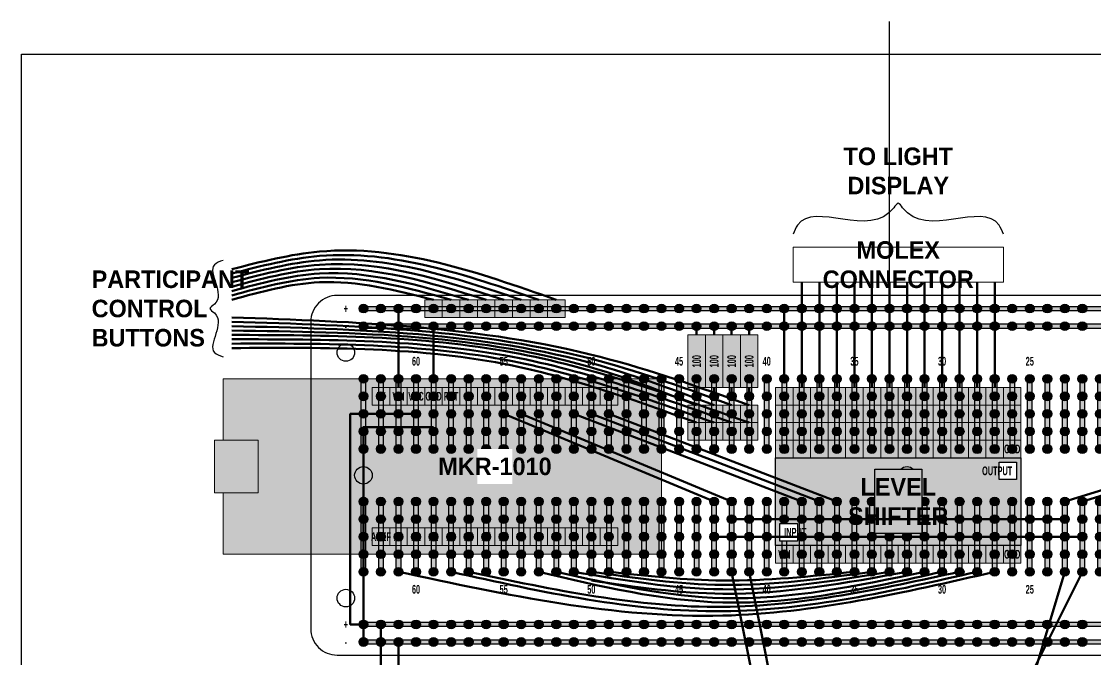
# Model space of a CAD drawing. Header units: inches. Extents: x -177 to 177, y -39 to 214.
# Drawn here: x -1.8 to 4.32, y 9.75 to 13.39 of the extents above; entities that cross this region are included whole.
import ezdxf
from ezdxf.enums import TextEntityAlignment as Align

# ---------------------------------------------------------------- set-up
doc = ezdxf.new("R2010")
doc.units = ezdxf.units.IN
doc.header["$MEASUREMENT"] = 0
for name, color, linetype in [('E-12V', 241, 'Continuous'), ('E-3.3V', 242, 'Continuous'), ('E-ANNO-COMP', 7, 'Continuous'), ('E-BRBD', 253, 'Continuous'), ('E-COMP-RSTR', 203, 'Continuous'), ('E-MOD0', 153, 'Continuous'), ('E-MOD1', 8, 'Continuous'), ('E-SCLK', 92, 'Continuous'), ('E-SDTA', 52, 'Continuous'), ('E-TRML-GNRL', 8, 'Continuous'), ('E-TRML-POWR', 103, 'Continuous'), ('G-ANNO-TEXT', 7, 'Continuous'), ('M-ENCL', 171, 'Continuous')]:
    doc.layers.add(name, color=color, linetype=linetype)
doc.layers.add('E-GRND', color=7, linetype='Continuous', true_color=0x404040)
for name, color, linetype, lineweight in [('E-LEDB', 152, 'Continuous', 50), ('E-LEDG', 110, 'Continuous', 50), ('E-LEDR', 240, 'Continuous', 50), ('E-LEDW', 254, 'Continuous', 50), ('E-OUTL', 7, 'Continuous', 15), ('E-WIRE-012V', 241, 'Continuous', 50), ('E-WIRE-3.3V', 242, 'Continuous', 50), ('E-WIRE-GNRL', 30, 'Continuous', 50), ('E-WIRE-SCLK', 92, 'Continuous', 50), ('E-WIRE-SDTA', 52, 'Continuous', 50)]:
    doc.layers.add(name, color=color, linetype=linetype, lineweight=lineweight)
doc.layers.add('E-WIRE-GRND', color=7, linetype='Continuous', lineweight=50, true_color=0x404040)
doc.layers.add('G-VPRT', color=7, linetype='Continuous', plot=False)
doc.styles.add('PIN-ANNO', font='cityb___.ttf', dxfattribs={"width": 0.5, "height": 0.05})
doc.styles.add('RJR', font='cityb___.ttf', dxfattribs={"height": 0.1})

# ---------------------------------------------------------------- blocks, each defined once
blk = doc.blocks.new('filled-terminal')
h = blk.add_hatch(color=256)
h.dxf.hatch_style = 1
h.paths.add_polyline_path([(0.1, 0.1), (0, 0.1), (0, 0), (0.1, 0)])
at = {"layer": 'E-OUTL'}
blk.add_lwpolyline([(0, 0.1), (0.1, 0.1), (0.1, 0), (0, 0)], close=True, dxfattribs=at)
blk = doc.blocks.new('level-shifter')
at = {"layer": 'E-12V'}
blk.add_blockref('filled-terminal', (0, 0.6), dxfattribs=at)
at = {"layer": 'E-3.3V'}
blk.add_blockref('filled-terminal', (0, 0), dxfattribs=at)
at = {"layer": 'E-GRND'}
for p in [(1.3, 0.6), (1.3, 0)]:
    blk.add_blockref('filled-terminal', p, dxfattribs=at)
at = {"layer": 'E-TRML-GNRL'}
for p in [(0.1, 0.6), (0.2, 0.6), (0.3, 0.6), (0.4, 0.6), (0.5, 0.6), (0.6, 0.6), (0.7, 0.6), (0.8, 0.6), (0.9, 0.6), (1, 0.6), (1.1, 0.6), (1.2, 0.6), (0.1, 0), (0.2, 0), (0.3, 0), (0.4, 0), (0.5, 0), (0.6, 0), (0.7, 0), (0.8, 0), (0.9, 0), (1, 0), (1.1, 0), (1.2, 0)]:
    blk.add_blockref('filled-terminal', p, dxfattribs=at)
at = {"layer": 'E-ANNO-COMP', "style": 'PIN-ANNO', "width": 0.5}
for s, p in [('VO', (0.05, 0.65)), ('1', (0.15, 0.65)), ('2', (0.25, 0.65)), ('3', (0.35, 0.65)), ('4', (0.45, 0.65)), ('5', (0.55, 0.65)), ('6', (0.65, 0.65)), ('7', (0.75, 0.65)), ('8', (0.85, 0.65)), ('9', (0.95, 0.65)), ('10', (1.05, 0.65)), ('11', (1.15, 0.65)), ('12', (1.25, 0.65)), ('GND', (1.35, 0.65)), ('VIN', (0.05, 0.05)), ('1', (0.15, 0.05)), ('2', (0.25, 0.05)), ('3', (0.35, 0.05)), ('4', (0.45, 0.05)), ('5', (0.55, 0.05)), ('6', (0.65, 0.05)), ('7', (0.75, 0.05)), ('8', (0.85, 0.05)), ('9', (0.95, 0.05)), ('10', (1.05, 0.05)), ('11', (1.15, 0.05)), ('12', (1.25, 0.05)), ('GND', (1.35, 0.05))]:
    blk.add_text(s, height=0.05, dxfattribs=at).set_placement(p, align=Align.MIDDLE_CENTER)
at = {"layer": 'E-ANNO-COMP', "insert": (0.7, 0.35), "char_height": 0.1, "attachment_point": 5, "style": 'RJR', "bg_fill": 19, "box_fill_scale": 1.5, "bg_fill_color": 256, "bg_fill_transparency": 0}
blk.add_mtext_dynamic_manual_height_columns('LEVEL SHIFTER', width=0.16875, gutter_width=0.5, heights=[0], dxfattribs=at)
h = blk.add_hatch(color=256)
h.dxf.hatch_style = 1
h.paths.add_polyline_path([(0.4, 0.6), (0.3, 0.6), (0.2, 0.6), (0.1, 0.6), (0, 0.6), (0, 0.1), (0.1, 0.1), (0.2, 0.1), (0.3, 0.1), (0.4, 0.1), (0.5, 0.1), (0.6, 0.1), (0.7, 0.1), (0.8, 0.1), (0.9, 0.1), (1, 0.1), (1.1, 0.1), (1.2, 0.1), (1.3, 0.1), (1.4, 0.1), (1.4, 0.6), (1.3, 0.6), (1.2, 0.6), (1.1, 0.6), (1, 0.6), (0.9, 0.6), (0.8, 0.6), (0.7, 0.6), (0.6, 0.6), (0.5, 0.6)])
h.paths.add_polyline_path([(0.4443, 0.5628), (0.4443, 0.1372), (0.9557, 0.1372), (0.9557, 0.5628)], flags=24)
blk.add_lwpolyline([(0, 0.6), (1.4, 0.6), (1.4, 0.1), (0, 0.1)], close=True)
at = {"layer": 'E-ANNO-COMP', "char_height": 0.05, "style": 'PIN-ANNO', "bg_fill": 19, "box_fill_scale": 1.5, "bg_fill_color": 256, "bg_fill_transparency": 0}
for s, insert, attachment_point in [('OUTPUT', (1.35, 0.525), 6), ('INPUT', (0.05, 0.175), 4)]:
    blk.add_mtext_dynamic_manual_height_columns(s, width=0.05, gutter_width=0.5, heights=[0], dxfattribs=dict(at, insert=insert, attachment_point=attachment_point))
blk = doc.blocks.new('breadboard-bus')
h = blk.add_hatch()
h.set_pattern_fill('ANSI31', color=0)
h.set_pattern_definition([(45, (-79, -14.2), (-0.08838835, 0.08838835), [])])
h.paths.add_polyline_path([(0.075, 0.45, 1), (0.025, 0.45, 1)])
h = blk.add_hatch(color=0)
h.dxf.hatch_style = 1
h.paths.add_polyline_path([(0.075, 0.45, 1), (0.025, 0.45, 1)])
h = blk.add_hatch(color=0)
h.dxf.hatch_style = 1
h.paths.add_polyline_path([(0.0375, 0.05), (0.0625, 0.05), (0.0625, 0.45), (0.0375, 0.45)])
h = blk.add_hatch()
h.set_pattern_fill('ANSI31', color=0)
h.set_pattern_definition([(45, (-79, -14.3), (-0.08838835, 0.08838835), [])])
h.paths.add_polyline_path([(0.075, 0.35, 1), (0.025, 0.35, 1)])
h = blk.add_hatch(color=0)
h.dxf.hatch_style = 1
h.paths.add_polyline_path([(0.075, 0.35, 1), (0.025, 0.35, 1)])
h = blk.add_hatch()
h.set_pattern_fill('ANSI31', color=0)
h.set_pattern_definition([(45, (-79, -14.4), (-0.08838835, 0.08838835), [])])
h.paths.add_polyline_path([(0.075, 0.25, 1), (0.025, 0.25, 1)])
h = blk.add_hatch(color=0)
h.dxf.hatch_style = 1
h.paths.add_polyline_path([(0.075, 0.25, 1), (0.025, 0.25, 1)])
h = blk.add_hatch()
h.set_pattern_fill('ANSI31', color=0)
h.set_pattern_definition([(45, (-79, -14.5), (-0.08838835, 0.08838835), [])])
h.paths.add_polyline_path([(0.075, 0.15, 1), (0.025, 0.15, 1)])
h = blk.add_hatch(color=0)
h.dxf.hatch_style = 1
h.paths.add_polyline_path([(0.075, 0.15, 1), (0.025, 0.15, 1)])
h = blk.add_hatch(color=0)
h.dxf.hatch_style = 1
h.paths.add_polyline_path([(0.075, 0.05, 1), (0.025, 0.05, 1)])
at = {"color": 0}
blk.add_lwpolyline([(0.0375, 0.45), (0.0625, 0.45), (0.0625, 0.05), (0.0375, 0.05)], close=True, dxfattribs=at)
for centre in [(0.05, 0.45), (0.05, 0.35), (0.05, 0.25), (0.05, 0.15), (0.05, 0.05)]:
    blk.add_circle(centre, 0.025, dxfattribs=at)
blk = doc.blocks.new('breadboard-pwr-bus')
h = blk.add_hatch()
h.set_pattern_fill('ANSI31', color=0)
h.set_pattern_definition([(45, (-79.1, -14.5), (-0.08838835, 0.08838835), [])])
h.paths.add_polyline_path([(0.075, 0.05, 1), (0.025, 0.05, 1)])
h = blk.add_hatch(color=0)
h.dxf.hatch_style = 1
h.paths.add_polyline_path([(0.075, 0.05, 1), (0.025, 0.05, 1)])
h = blk.add_hatch(color=0)
h.dxf.hatch_style = 1
h.paths.add_polyline_path([(6.25, 0.0375), (6.25, 0.0625), (0.05, 0.0625), (0.05, 0.0375)])
h = blk.add_hatch()
h.set_pattern_fill('ANSI31', color=0)
h.set_pattern_definition([(45, (-79.1, -14.4), (-0.08838835, 0.08838835), [])])
h.paths.add_polyline_path([(0.175, 0.05, 1), (0.125, 0.05, 1)])
h = blk.add_hatch(color=0)
h.dxf.hatch_style = 1
h.paths.add_polyline_path([(0.175, 0.05, 1), (0.125, 0.05, 1)])
h = blk.add_hatch()
h.set_pattern_fill('ANSI31', color=0)
h.set_pattern_definition([(45, (-79.1, -14.3), (-0.08838835, 0.08838835), [])])
h.paths.add_polyline_path([(0.275, 0.05, 1), (0.225, 0.05, 1)])
h = blk.add_hatch(color=0)
h.dxf.hatch_style = 1
h.paths.add_polyline_path([(0.275, 0.05, 1), (0.225, 0.05, 1)])
h = blk.add_hatch()
h.set_pattern_fill('ANSI31', color=0)
h.set_pattern_definition([(45, (-79.1, -14.2), (-0.08838835, 0.08838835), [])])
h.paths.add_polyline_path([(0.375, 0.05, 1), (0.325, 0.05, 1)])
h = blk.add_hatch(color=0)
h.dxf.hatch_style = 1
h.paths.add_polyline_path([(0.375, 0.05, 1), (0.325, 0.05, 1)])
h = blk.add_hatch(color=0)
h.dxf.hatch_style = 1
h.paths.add_polyline_path([(0.475, 0.05, 1), (0.425, 0.05, 1)])
h = blk.add_hatch(color=0)
h.dxf.hatch_style = 1
h.paths.add_polyline_path([(0.575, 0.05, 1), (0.525, 0.05, 1)])
h = blk.add_hatch(color=0)
h.dxf.hatch_style = 1
h.paths.add_polyline_path([(0.675, 0.05, 1), (0.625, 0.05, 1)])
h = blk.add_hatch(color=0)
h.dxf.hatch_style = 1
h.paths.add_polyline_path([(0.775, 0.05, 1), (0.725, 0.05, 1)])
h = blk.add_hatch()
h.set_pattern_fill('ANSI31', color=0)
h.set_pattern_definition([(45, (-78.6, -14.2), (-0.08838835, 0.08838835), [])])
h.paths.add_polyline_path([(0.875, 0.05, 1), (0.825, 0.05, 1)])
h = blk.add_hatch(color=0)
h.dxf.hatch_style = 1
h.paths.add_polyline_path([(0.875, 0.05, 1), (0.825, 0.05, 1)])
h = blk.add_hatch(color=0)
h.dxf.hatch_style = 1
h.paths.add_polyline_path([(0.975, 0.05, 1), (0.925, 0.05, 1)])
h = blk.add_hatch(color=0)
h.dxf.hatch_style = 1
h.paths.add_polyline_path([(1.075, 0.05, 1), (1.025, 0.05, 1)])
h = blk.add_hatch(color=0)
h.dxf.hatch_style = 1
h.paths.add_polyline_path([(1.175, 0.05, 1), (1.125, 0.05, 1)])
h = blk.add_hatch(color=0)
h.dxf.hatch_style = 1
h.paths.add_polyline_path([(1.275, 0.05, 1), (1.225, 0.05, 1)])
h = blk.add_hatch()
h.set_pattern_fill('ANSI31', color=0)
h.set_pattern_definition([(45, (-78.1, -14.2), (-0.08838835, 0.08838835), [])])
h.paths.add_polyline_path([(1.375, 0.05, 1), (1.325, 0.05, 1)])
h = blk.add_hatch(color=0)
h.dxf.hatch_style = 1
h.paths.add_polyline_path([(1.375, 0.05, 1), (1.325, 0.05, 1)])
h = blk.add_hatch(color=0)
h.dxf.hatch_style = 1
h.paths.add_polyline_path([(1.475, 0.05, 1), (1.425, 0.05, 1)])
h = blk.add_hatch(color=0)
h.dxf.hatch_style = 1
h.paths.add_polyline_path([(1.575, 0.05, 1), (1.525, 0.05, 1)])
h = blk.add_hatch(color=0)
h.dxf.hatch_style = 1
h.paths.add_polyline_path([(1.675, 0.05, 1), (1.625, 0.05, 1)])
h = blk.add_hatch(color=0)
h.dxf.hatch_style = 1
h.paths.add_polyline_path([(1.775, 0.05, 1), (1.725, 0.05, 1)])
h = blk.add_hatch()
h.set_pattern_fill('ANSI31', color=0)
h.set_pattern_definition([(45, (-77.6, -14.2), (-0.08838835, 0.08838835), [])])
h.paths.add_polyline_path([(1.875, 0.05, 1), (1.825, 0.05, 1)])
h = blk.add_hatch(color=0)
h.dxf.hatch_style = 1
h.paths.add_polyline_path([(1.875, 0.05, 1), (1.825, 0.05, 1)])
h = blk.add_hatch(color=0)
h.dxf.hatch_style = 1
h.paths.add_polyline_path([(1.975, 0.05, 1), (1.925, 0.05, 1)])
h = blk.add_hatch(color=0)
h.dxf.hatch_style = 1
h.paths.add_polyline_path([(2.075, 0.05, 1), (2.025, 0.05, 1)])
h = blk.add_hatch(color=0)
h.dxf.hatch_style = 1
h.paths.add_polyline_path([(2.175, 0.05, 1), (2.125, 0.05, 1)])
h = blk.add_hatch(color=0)
h.dxf.hatch_style = 1
h.paths.add_polyline_path([(2.275, 0.05, 1), (2.225, 0.05, 1)])
h = blk.add_hatch()
h.set_pattern_fill('ANSI31', color=0)
h.set_pattern_definition([(45, (-77.1, -14.2), (-0.08838835, 0.08838835), [])])
h.paths.add_polyline_path([(2.375, 0.05, 1), (2.325, 0.05, 1)])
h = blk.add_hatch(color=0)
h.dxf.hatch_style = 1
h.paths.add_polyline_path([(2.375, 0.05, 1), (2.325, 0.05, 1)])
h = blk.add_hatch(color=0)
h.dxf.hatch_style = 1
h.paths.add_polyline_path([(2.475, 0.05, 1), (2.425, 0.05, 1)])
h = blk.add_hatch(color=0)
h.dxf.hatch_style = 1
h.paths.add_polyline_path([(2.575, 0.05, 1), (2.525, 0.05, 1)])
h = blk.add_hatch(color=0)
h.dxf.hatch_style = 1
h.paths.add_polyline_path([(2.675, 0.05, 1), (2.625, 0.05, 1)])
h = blk.add_hatch(color=0)
h.dxf.hatch_style = 1
h.paths.add_polyline_path([(2.775, 0.05, 1), (2.725, 0.05, 1)])
h = blk.add_hatch()
h.set_pattern_fill('ANSI31', color=0)
h.set_pattern_definition([(45, (-76.6, -14.2), (-0.08838835, 0.08838835), [])])
h.paths.add_polyline_path([(2.875, 0.05, 1), (2.825, 0.05, 1)])
h = blk.add_hatch(color=0)
h.dxf.hatch_style = 1
h.paths.add_polyline_path([(2.875, 0.05, 1), (2.825, 0.05, 1)])
h = blk.add_hatch(color=0)
h.dxf.hatch_style = 1
h.paths.add_polyline_path([(2.975, 0.05, 1), (2.925, 0.05, 1)])
h = blk.add_hatch(color=0)
h.dxf.hatch_style = 1
h.paths.add_polyline_path([(3.075, 0.05, 1), (3.025, 0.05, 1)])
h = blk.add_hatch(color=0)
h.dxf.hatch_style = 1
h.paths.add_polyline_path([(3.175, 0.05, 1), (3.125, 0.05, 1)])
h = blk.add_hatch(color=0)
h.dxf.hatch_style = 1
h.paths.add_polyline_path([(3.275, 0.05, 1), (3.225, 0.05, 1)])
h = blk.add_hatch()
h.set_pattern_fill('ANSI31', color=0)
h.set_pattern_definition([(45, (-76.1, -14.2), (-0.08838835, 0.08838835), [])])
h.paths.add_polyline_path([(3.375, 0.05, 1), (3.325, 0.05, 1)])
h = blk.add_hatch(color=0)
h.dxf.hatch_style = 1
h.paths.add_polyline_path([(3.375, 0.05, 1), (3.325, 0.05, 1)])
h = blk.add_hatch(color=0)
h.dxf.hatch_style = 1
h.paths.add_polyline_path([(3.475, 0.05, 1), (3.425, 0.05, 1)])
h = blk.add_hatch(color=0)
h.dxf.hatch_style = 1
h.paths.add_polyline_path([(3.575, 0.05, 1), (3.525, 0.05, 1)])
h = blk.add_hatch(color=0)
h.dxf.hatch_style = 1
h.paths.add_polyline_path([(3.675, 0.05, 1), (3.625, 0.05, 1)])
h = blk.add_hatch(color=0)
h.dxf.hatch_style = 1
h.paths.add_polyline_path([(3.775, 0.05, 1), (3.725, 0.05, 1)])
h = blk.add_hatch()
h.set_pattern_fill('ANSI31', color=0)
h.set_pattern_definition([(45, (-75.6, -14.2), (-0.08838835, 0.08838835), [])])
h.paths.add_polyline_path([(3.875, 0.05, 1), (3.825, 0.05, 1)])
h = blk.add_hatch(color=0)
h.dxf.hatch_style = 1
h.paths.add_polyline_path([(3.875, 0.05, 1), (3.825, 0.05, 1)])
h = blk.add_hatch(color=0)
h.dxf.hatch_style = 1
h.paths.add_polyline_path([(3.975, 0.05, 1), (3.925, 0.05, 1)])
h = blk.add_hatch(color=0)
h.dxf.hatch_style = 1
h.paths.add_polyline_path([(4.075, 0.05, 1), (4.025, 0.05, 1)])
h = blk.add_hatch(color=0)
h.dxf.hatch_style = 1
h.paths.add_polyline_path([(4.175, 0.05, 1), (4.125, 0.05, 1)])
at = {"color": 0}
blk.add_lwpolyline([(6.25, 0.0625), (6.25, 0.0375), (0.05, 0.0375), (0.05, 0.0625)], close=True, dxfattribs=at)
for centre in [(0.05, 0.05), (0.15, 0.05), (0.25, 0.05), (0.35, 0.05), (0.45, 0.05), (0.55, 0.05), (0.65, 0.05), (0.75, 0.05), (0.85, 0.05), (0.95, 0.05), (1.05, 0.05), (1.15, 0.05), (1.25, 0.05), (1.35, 0.05), (1.45, 0.05), (1.55, 0.05), (1.65, 0.05), (1.75, 0.05), (1.85, 0.05), (1.95, 0.05), (2.05, 0.05), (2.15, 0.05), (2.25, 0.05), (2.35, 0.05), (2.45, 0.05), (2.55, 0.05), (2.65, 0.05), (2.75, 0.05), (2.85, 0.05), (2.95, 0.05), (3.05, 0.05), (3.15, 0.05), (3.25, 0.05), (3.35, 0.05), (3.45, 0.05), (3.55, 0.05), (3.65, 0.05), (3.75, 0.05), (3.85, 0.05), (3.95, 0.05), (4.05, 0.05), (4.15, 0.05)]:
    blk.add_circle(centre, 0.025, dxfattribs=at)
blk = doc.blocks.new('breadboard-full-thru-hole-electrocookie')
at = {"color": 0}
blk.add_lwpolyline([(-3.25, -0.025), (3.25, -0.025, 0.414214), (3.4, 0.125), (3.4, 1.875, 0.414214), (3.25, 2.025), (-3.25, 2.025, 0.414214), (-3.4, 1.875), (-3.4, 0.125, 0.414214)], format="xyb", close=True, dxfattribs=at)
for centre in [(-3.2, 1.7), (-3.1, 1), (0, 1), (-3.2, 0.3)]:
    blk.add_circle(centre, 0.05, dxfattribs=at)
for name, p in [('breadboard-pwr-bus', (-3.15, 1.9)), ('breadboard-pwr-bus', (-3.15, 1.8)), ('breadboard-bus', (-3.15, 1.1)), ('breadboard-bus', (-3.05, 1.1)), ('breadboard-bus', (-2.95, 1.1)), ('breadboard-bus', (-2.85, 1.1)), ('breadboard-bus', (-2.75, 1.1)), ('breadboard-bus', (-2.65, 1.1)), ('breadboard-bus', (-2.55, 1.1)), ('breadboard-bus', (-2.45, 1.1)), ('breadboard-bus', (-2.35, 1.1)), ('breadboard-bus', (-2.25, 1.1)), ('breadboard-bus', (-2.15, 1.1)), ('breadboard-bus', (-2.05, 1.1)), ('breadboard-bus', (-1.95, 1.1)), ('breadboard-bus', (-1.85, 1.1)), ('breadboard-bus', (-1.75, 1.1)), ('breadboard-bus', (-1.65, 1.1)), ('breadboard-bus', (-1.55, 1.1)), ('breadboard-bus', (-1.45, 1.1)), ('breadboard-bus', (-1.35, 1.1)), ('breadboard-bus', (-1.25, 1.1)), ('breadboard-bus', (-1.15, 1.1)), ('breadboard-bus', (-1.05, 1.1)), ('breadboard-bus', (-0.95, 1.1)), ('breadboard-bus', (-0.85, 1.1)), ('breadboard-bus', (-0.75, 1.1)), ('breadboard-bus', (-0.65, 1.1)), ('breadboard-bus', (-0.55, 1.1)), ('breadboard-bus', (-0.45, 1.1)), ('breadboard-bus', (-0.35, 1.1)), ('breadboard-bus', (-0.25, 1.1)), ('breadboard-bus', (-0.15, 1.1)), ('breadboard-bus', (-0.05, 1.1)), ('breadboard-bus', (0.05, 1.1)), ('breadboard-bus', (0.15, 1.1)), ('breadboard-bus', (0.25, 1.1)), ('breadboard-bus', (0.35, 1.1)), ('breadboard-bus', (0.45, 1.1)), ('breadboard-bus', (0.55, 1.1)), ('breadboard-bus', (0.65, 1.1)), ('breadboard-bus', (0.75, 1.1)), ('breadboard-bus', (0.85, 1.1)), ('breadboard-bus', (0.95, 1.1)), ('breadboard-bus', (1.05, 1.1)), ('breadboard-bus', (-3.15, 0.4)), ('breadboard-bus', (-3.05, 0.4)), ('breadboard-bus', (-2.95, 0.4)), ('breadboard-bus', (-2.85, 0.4)), ('breadboard-bus', (-2.75, 0.4)), ('breadboard-bus', (-2.65, 0.4)), ('breadboard-bus', (-2.55, 0.4)), ('breadboard-bus', (-2.45, 0.4)), ('breadboard-bus', (-2.35, 0.4)), ('breadboard-bus', (-2.25, 0.4)), ('breadboard-bus', (-2.15, 0.4)), ('breadboard-bus', (-2.05, 0.4)), ('breadboard-bus', (-1.95, 0.4)), ('breadboard-bus', (-1.85, 0.4)), ('breadboard-bus', (-1.75, 0.4)), ('breadboard-bus', (-1.65, 0.4)), ('breadboard-bus', (-1.55, 0.4)), ('breadboard-bus', (-1.45, 0.4)), ('breadboard-bus', (-1.35, 0.4)), ('breadboard-bus', (-1.25, 0.4)), ('breadboard-bus', (-1.15, 0.4)), ('breadboard-bus', (-1.05, 0.4)), ('breadboard-bus', (-0.95, 0.4)), ('breadboard-bus', (-0.85, 0.4)), ('breadboard-bus', (-0.75, 0.4)), ('breadboard-bus', (-0.65, 0.4)), ('breadboard-bus', (-0.55, 0.4)), ('breadboard-bus', (-0.45, 0.4)), ('breadboard-bus', (-0.35, 0.4)), ('breadboard-bus', (-0.25, 0.4)), ('breadboard-bus', (-0.15, 0.4)), ('breadboard-bus', (-0.05, 0.4)), ('breadboard-bus', (0.05, 0.4)), ('breadboard-bus', (0.15, 0.4)), ('breadboard-bus', (0.25, 0.4)), ('breadboard-bus', (0.35, 0.4)), ('breadboard-bus', (0.45, 0.4)), ('breadboard-bus', (0.55, 0.4)), ('breadboard-bus', (0.65, 0.4)), ('breadboard-bus', (0.75, 0.4)), ('breadboard-bus', (0.85, 0.4)), ('breadboard-bus', (0.95, 0.4)), ('breadboard-bus', (1.05, 0.4)), ('breadboard-pwr-bus', (-3.15, 0.1)), ('breadboard-pwr-bus', (-3.15, 0))]:
    blk.add_blockref(name, p, dxfattribs=at)
at = {"color": 0, "style": 'PIN-ANNO', "width": 0.5}
for s, p in [('+', (-3.2, 1.95)), ('-', (-3.2, 1.85)), ('60', (-2.8, 1.65)), ('55', (-2.3, 1.65)), ('50', (-1.8, 1.65)), ('45', (-1.3, 1.65)), ('40', (-0.8, 1.65)), ('35', (-0.3, 1.65)), ('30', (0.2, 1.65)), ('25', (0.7, 1.65)), ('60', (-2.8, 0.35)), ('55', (-2.3, 0.35)), ('50', (-1.8, 0.35)), ('45', (-1.3, 0.35)), ('40', (-0.8, 0.35)), ('35', (-0.3, 0.35)), ('30', (0.2, 0.35)), ('25', (0.7, 0.35)), ('+', (-3.2, 0.15)), ('-', (-3.2, 0.05))]:
    blk.add_text(s, height=0.05, dxfattribs=at).set_placement(p, align=Align.MIDDLE_CENTER)
blk = doc.blocks.new('MKR-1010')
at = {"linetype": 'ByBlock'}
h = blk.add_hatch(color=0, dxfattribs=at)
h.dxf.hatch_style = 1
h.paths.add_polyline_path([(2.5, 0), (2.5, 0.35), (2.3, 0.35), (2.3, 0.65), (2.5, 0.65), (2.5, 1), (0, 1), (0, 0)])
h.paths.add_polyline_path([(1.65, 0.15), (1.65, 0.05), (1.55, 0.05), (1.45, 0.05), (1.35, 0.05), (1.25, 0.05), (1.15, 0.05), (1.05, 0.05), (0.95, 0.05), (0.85, 0.05), (0.75, 0.05), (0.65, 0.05), (0.55, 0.05), (0.45, 0.05), (0.35, 0.05), (0.25, 0.05), (0.25, 0.15), (0.35, 0.15), (0.45, 0.15), (0.55, 0.15), (0.65, 0.15), (0.75, 0.15), (0.85, 0.15), (0.95, 0.15), (1.05, 0.15), (1.15, 0.15), (1.25, 0.15), (1.35, 0.15), (1.45, 0.15), (1.55, 0.15)], flags=16)
h.paths.add_polyline_path([(1.65, 0.85), (1.55, 0.85), (1.45, 0.85), (1.35, 0.85), (1.25, 0.85), (1.15, 0.85), (1.05, 0.85), (0.95, 0.85), (0.85, 0.85), (0.75, 0.85), (0.65, 0.85), (0.55, 0.85), (0.45, 0.85), (0.35, 0.85), (0.25, 0.85), (0.25, 0.95), (0.35, 0.95), (0.45, 0.95), (0.55, 0.95), (0.65, 0.95), (0.75, 0.95), (0.85, 0.95), (0.95, 0.95), (1.05, 0.95), (1.15, 0.95), (1.25, 0.95), (1.35, 0.95), (1.45, 0.95), (1.55, 0.95), (1.65, 0.95)], flags=16)
h.paths.add_polyline_path([(0.95, 0.15), (0.95, 0.05), (0.85, 0.05), (0.85, 0.15)], flags=0)
h.paths.add_polyline_path([(1.6313, 0.1514), (1.5694, 0.1514), (1.5694, 0.0468), (1.6313, 0.0468)], flags=24)
h.paths.add_polyline_path([(1.532, 0.1515), (1.4656, 0.1515), (1.4656, 0.047), (1.532, 0.047)], flags=24)
h.paths.add_polyline_path([(1.4368, 0.1514), (1.3612, 0.1514), (1.3612, 0.0468), (1.4368, 0.0468)], flags=24)
h.paths.add_polyline_path([(1.3387, 0.1511), (1.2594, 0.1511), (1.2594, 0.0465), (1.3387, 0.0465)], flags=24)
h.paths.add_polyline_path([(1.2339, 0.1509), (1.1661, 0.1509), (1.1661, 0.0463), (1.2339, 0.0463)], flags=24)
h.paths.add_polyline_path([(1.1251, 0.1512), (1.0746, 0.1512), (1.0746, 0.0467), (1.1251, 0.0467)], flags=24)
h.paths.add_polyline_path([(1.0251, 0.1514), (0.9747, 0.1514), (0.9747, 0.0468), (1.0251, 0.0468)], flags=24)
h.paths.add_polyline_path([(0.9253, 0.1514), (0.8743, 0.1514), (0.8743, 0.0468), (0.9253, 0.0468)], flags=24)
h.paths.add_polyline_path([(0.8185, 0.1514), (0.7781, 0.1514), (0.7781, 0.0468), (0.8185, 0.0468)], flags=24)
h.paths.add_polyline_path([(0.7282, 0.1518), (0.6719, 0.1518), (0.6719, 0.0472), (0.7282, 0.0472)], flags=24)
h.paths.add_polyline_path([(0.6204, 0.1513), (0.5772, 0.1513), (0.5772, 0.0467), (0.6204, 0.0467)], flags=24)
h.paths.add_polyline_path([(0.522, 0.152), (0.4764, 0.152), (0.4764, 0.0474), (0.522, 0.0474)], flags=24)
h.paths.add_polyline_path([(0.4201, 0.1513), (0.3778, 0.1513), (0.3778, 0.0467), (0.4201, 0.0467)], flags=24)
h.paths.add_polyline_path([(0.3205, 0.1513), (0.2759, 0.1513), (0.2759, 0.0467), (0.3205, 0.0467)], flags=24)
h.paths.add_polyline_path([(0.3217, 0.9513), (0.2769, 0.9513), (0.2769, 0.8467), (0.3217, 0.8467)], flags=24)
h.paths.add_polyline_path([(0.4204, 0.9512), (0.3776, 0.9512), (0.3776, 0.8467), (0.4204, 0.8467)], flags=24)
h.paths.add_polyline_path([(0.5207, 0.9513), (0.4777, 0.9513), (0.4777, 0.8467), (0.5207, 0.8467)], flags=24)
h.paths.add_polyline_path([(0.6209, 0.9513), (0.5776, 0.9513), (0.5776, 0.8467), (0.6209, 0.8467)], flags=24)
h.paths.add_polyline_path([(0.7147, 0.9514), (0.6819, 0.9514), (0.6819, 0.8468), (0.7147, 0.8468)], flags=24)
h.paths.add_polyline_path([(0.8237, 0.9518), (0.7751, 0.9518), (0.7751, 0.8472), (0.8237, 0.8472)], flags=24)
h.paths.add_polyline_path([(0.9293, 0.9513), (0.8679, 0.9513), (0.8679, 0.8467), (0.9293, 0.8467)], flags=24)
h.paths.add_polyline_path([(1.0297, 0.9513), (0.968, 0.9513), (0.968, 0.8467), (1.0297, 0.8467)], flags=24)
h.paths.add_polyline_path([(1.1294, 0.9512), (1.0696, 0.9512), (1.0696, 0.8467), (1.1294, 0.8467)], flags=24)
h.paths.add_polyline_path([(1.2294, 0.9513), (1.1697, 0.9513), (1.1697, 0.8467), (1.2294, 0.8467)], flags=24)
h.paths.add_polyline_path([(1.3296, 0.9513), (1.2694, 0.9513), (1.2694, 0.8467), (1.3296, 0.8467)], flags=24)
h.paths.add_polyline_path([(1.4228, 0.9514), (1.3731, 0.9514), (1.3731, 0.8468), (1.4228, 0.8468)], flags=24)
h.paths.add_polyline_path([(1.5325, 0.9518), (1.4669, 0.9518), (1.4669, 0.8472), (1.5325, 0.8472)], flags=24)
h.paths.add_polyline_path([(1.6416, 0.952), (1.5562, 0.952), (1.5562, 0.8475), (1.6416, 0.8475)], flags=24)
h.paths.add_polyline_path([(1.225, 0.6036), (0.6721, 0.6036), (0.6721, 0.3944), (1.225, 0.3944)], flags=24)
at = {"layer": 'E-MOD1'}
h = blk.add_hatch(color=256, dxfattribs=at)
h.dxf.hatch_style = 1
h.paths.add_polyline_path([(2.55, 0.65), (2.3, 0.65), (2.3, 0.35), (2.55, 0.35)])
at = {"layer": 'E-OUTL'}
blk.add_lwpolyline([(2.5, 0.35), (2.5, 0), (0, 0), (0, 1), (2.5, 1), (2.5, 0.65)], dxfattribs=at)
blk.add_lwpolyline([(2.3, 0.65), (2.55, 0.65), (2.55, 0.35), (2.3, 0.35)], close=True, dxfattribs=at)
at = {"layer": 'E-12V'}
blk.add_blockref('filled-terminal', (1.45, 0.05), dxfattribs=at)
at = {"layer": 'E-3.3V'}
blk.add_blockref('filled-terminal', (1.35, 0.05), dxfattribs=at)
at = {"layer": 'E-GRND'}
blk.add_blockref('filled-terminal', (1.25, 0.05), dxfattribs=at)
at = {"layer": 'E-MOD1'}
blk.add_blockref('filled-terminal', (0.85, 0.05), dxfattribs=at)
at = {"layer": 'E-SCLK'}
blk.add_blockref('filled-terminal', (0.85, 0.05), dxfattribs=at)
at = {"layer": 'E-SDTA'}
blk.add_blockref('filled-terminal', (0.75, 0.05), dxfattribs=at)
at = {"layer": 'E-TRML-GNRL'}
for p in [(0.25, 0.85), (0.35, 0.85), (0.45, 0.85), (0.55, 0.85), (0.65, 0.85), (0.75, 0.85), (0.85, 0.85), (0.95, 0.85), (1.05, 0.85), (1.15, 0.85), (1.25, 0.85), (1.35, 0.85), (1.45, 0.85), (1.55, 0.85), (0.25, 0.05), (0.35, 0.05), (0.45, 0.05), (0.55, 0.05), (0.65, 0.05), (0.95, 0.05), (1.05, 0.05), (1.15, 0.05), (1.55, 0.05)]:
    blk.add_blockref('filled-terminal', p, dxfattribs=at)
at = {"layer": 'E-ANNO-COMP', "char_height": 0.05, "attachment_point": 5, "rotation": 180, "style": 'PIN-ANNO'}
for s, insert in [('5', (0.3, 0.9)), ('4', (0.4, 0.9)), ('3', (0.5, 0.9)), ('2', (0.6, 0.9)), ('1', (0.7, 0.9)), ('0', (0.8, 0.9)), ('A6', (0.9, 0.9)), ('A5', (1, 0.9)), ('A4', (1.1, 0.9)), ('A3', (1.2, 0.9)), ('A2', (1.3, 0.9)), ('A1', (1.4, 0.9)), ('A0', (1.5, 0.9)), ('AREF', (1.6, 0.9)), ('6', (0.3, 0.1)), ('7', (0.4, 0.1)), ('8', (0.5, 0.1)), ('9', (0.6, 0.1)), ('10', (0.7, 0.1)), ('11', (0.8, 0.1)), ('12', (0.9, 0.1)), ('13', (1, 0.1)), ('14', (1.1, 0.1)), ('RST', (1.2, 0.1)), ('GND', (1.3, 0.1)), ('VCC', (1.4, 0.1)), ('VIN', (1.5, 0.1)), ('5V', (1.6, 0.1))]:
    blk.add_mtext_dynamic_manual_height_columns(s, width=0.05, gutter_width=0.5, heights=[0], dxfattribs=dict(at, insert=insert))
at = {"layer": 'E-ANNO-COMP', "insert": (0.95, 0.5), "char_height": 0.1, "attachment_point": 5, "rotation": 180, "style": 'RJR', "bg_fill": 3, "box_fill_scale": 1.5, "bg_fill_color": 256, "bg_fill_transparency": 0}
blk.add_mtext_dynamic_manual_height_columns('MKR-1010', width=0.1, gutter_width=0.5, heights=[0], dxfattribs=at)
blk = doc.blocks.new('terminal-block')
h = blk.add_hatch(color=0)
h.dxf.hatch_style = 1
h.paths.add_polyline_path([(0.1, 0.1), (0, 0.1), (0, 0), (0.1, 0)])
h.paths.add_polyline_path([(0.1, 0.2), (0.1, 0.3), (0, 0.3), (0, 0.2)])
at = {"layer": 'E-OUTL'}
blk.add_lwpolyline([(0, 0.3), (0.1, 0.3), (0.1, 0), (0, 0)], close=True, dxfattribs=at)
at = {"layer": 'E-TRML-GNRL'}
blk.add_blockref('filled-terminal', (0, 0.1), dxfattribs=at)
blk = doc.blocks.new('RESISTOR')
h = blk.add_hatch(color=256)
h.dxf.hatch_style = 1
h.paths.add_polyline_path([(0.3, 0.05), (0, 0.05), (0, -0.05), (0.3, -0.05)])
at = {"layer": 'E-OUTL'}
blk.add_lwpolyline([(0, 0.05), (0.3, 0.05), (0.3, -0.05), (0, -0.05)], close=True, dxfattribs=at)
at = {"layer": 'E-ANNO-COMP', "style": 'PIN-ANNO', "width": 0.5}
blk.add_attdef('VALUE', text='', height=0.05, dxfattribs=at).set_placement((0.15, 0), align=Align.MIDDLE_CENTER)

msp = doc.modelspace()

# ---------------------------------------------------------------- linework, layer by layer
at = {"layer": 'E-LEDB'}
for points in [[(2.85, 11.3), (2.85, 11.9)], [(3.15, 11.3), (3.15, 11.9)], [(3.45, 11.3), (3.45, 11.9)], [(3.75, 11.3), (3.75, 11.9)]]:
    msp.add_lwpolyline(points, dxfattribs=at)
for points in [[(-0.6, 11.975), (-0.1, 12.075), (1.25, 11.8)], [(-0.6, 11.875), (-0.1, 11.975), (0.85, 11.8)], [(0.35, 10.25), (2.2, 10), (3.75, 10.25)], [(1.15, 10.25), (2.2, 10.075), (3.45, 10.25)], [(1.35, 10.25), (2.2, 10.15), (3.15, 10.25)]]:
    msp.add_spline(points, degree=3, dxfattribs=at)
at = {"layer": 'E-LEDG'}
for points in [[(2.75, 11.3), (2.75, 11.9)], [(3.05, 11.3), (3.05, 11.9)], [(3.35, 11.3), (3.35, 11.9)], [(3.65, 11.3), (3.65, 11.9)]]:
    msp.add_lwpolyline(points, dxfattribs=at)
for points in [[(-0.6, 11.95), (-0.1, 12.05), (1.15, 11.8)], [(-0.6, 11.85), (-0.1, 11.95), (0.75, 11.8)], [(0.65, 10.25), (2.2, 10.025), (3.65, 10.25)], [(1.25, 10.25), (2.2, 10.1), (3.35, 10.25)], [(1.45, 10.25), (2.2, 10.175), (3.05, 10.25)]]:
    msp.add_spline(points, degree=3, dxfattribs=at)
at = {"layer": 'E-LEDR'}
for points in [[(2.65, 11.3), (2.65, 11.9)], [(2.95, 11.3), (2.95, 11.9)], [(3.25, 11.3), (3.25, 11.9)], [(3.55, 11.3), (3.55, 11.9)]]:
    msp.add_lwpolyline(points, dxfattribs=at)
for points in [[(-0.6, 11.925), (-0.1, 12.025), (1.05, 11.8)], [(-0.6, 11.825), (-0.1, 11.925), (0.65, 11.8)], [(0.75, 10.25), (2.2, 10.05), (3.55, 10.25)], [(1.45, 10.2), (2.2, 10.125), (3.25, 10.25)], [(1.55, 10.25), (2.2, 10.2), (2.95, 10.25)]]:
    msp.add_spline(points, degree=3, dxfattribs=at)
at = {"layer": 'E-LEDW'}
for points in [[(-0.6, 11.9), (-0.1, 12), (0.95, 11.8)], [(-0.6, 11.8), (-0.1, 11.9), (0.55, 11.8)]]:
    msp.add_spline(points, degree=3, dxfattribs=at)
at = {"layer": 'E-OUTL'}
msp.add_lwpolyline([(2.6, 12.1), (3.8, 12.1), (3.8, 11.9), (2.6, 11.9)], close=True, dxfattribs=at)
at = {"layer": 'E-WIRE-012V'}
for points in [[(0.35, 11.3), (0.35, 11.75)], [(2.55, 11.35), (2.55, 11.75)]]:
    msp.add_lwpolyline(points, dxfattribs=at)
at = {"layer": 'E-WIRE-3.3V'}
msp.add_lwpolyline([(0.25, 9.65), (0.25, 9.95)], dxfattribs=at)
at = {"layer": 'E-WIRE-GNRL'}
for p, q in [((2.05, 11.6), (2.05, 11.65)), ((2.15, 11.6), (2.15, 11.65)), ((2.25, 11.6), (2.25, 11.65)), ((2.35, 11.6), (2.35, 11.65)), ((2.05, 11.25), (2.05, 11.3)), ((2.15, 11.25), (2.15, 11.3)), ((2.25, 11.25), (2.25, 11.3)), ((2.35, 11.25), (2.35, 11.3))]:
    msp.add_line(p, q, dxfattribs=at)
at = {"layer": 'E-WIRE-GRND'}
for points in [[(0.55, 11.35), (0.55, 11.65)], [(0.35, 9.55), (0.35, 9.85)]]:
    msp.add_lwpolyline(points, dxfattribs=at)
at = {"layer": 'E-WIRE-SCLK'}
for points in [[(4.25, 10.65), (5.55, 11.05)], [(2.35, 10.25), (2.55, 9.25)], [(3.75, 9.25), (4.25, 10.25)]]:
    msp.add_lwpolyline(points, dxfattribs=at)
at = {"layer": 'E-WIRE-SDTA'}
for points in [[(4.15, 10.65), (5.45, 11.05)], [(2.25, 10.25), (2.45, 9.25)], [(3.85, 9.25), (4.15, 10.25)]]:
    msp.add_lwpolyline(points, dxfattribs=at)
at = {"layer": 'G-ANNO-TEXT'}
for points in [[(3.8, 12.175), (3.775, 12.225), (3.225, 12.325), (3.2, 12.35), (3.175, 12.325), (2.625, 12.225), (2.6, 12.175)], [(-0.65, 12.025), (-0.7, 12), (-0.7, 11.775), (-0.725, 11.75), (-0.7, 11.725), (-0.7, 11.5), (-0.65, 11.475)]]:
    msp.add_spline(points, degree=3, dxfattribs=at)
at = {"layer": 'G-VPRT'}
msp.add_lwpolyline([(-1.8, 13.2), (7.7, 13.2), (7.7, 7.2), (-1.8, 7.2)], close=True, dxfattribs=at)
at = {"layer": 'M-ENCL'}
msp.add_line((3.15, 11.825), (3.15, 13.38639), dxfattribs=at)

# ---------------------------------------------------------------- block references
at = {"layer": 'E-12V'}
for name, p in [('breadboard-pwr-bus', (0.1, 11.7)), ('filled-terminal', (2.5, 10.9))]:
    msp.add_blockref(name, p, dxfattribs=at)
at = {"layer": 'E-12V', "rotation": 180}
msp.add_blockref('filled-terminal', (0.4, 11.3), dxfattribs=at)
at = {"layer": 'E-3.3V'}
for name, p in [('filled-terminal', (0.6, 11.7)), ('filled-terminal', (1, 11.7)), ('filled-terminal', (2.1, 11.1)), ('filled-terminal', (2.1, 11)), ('filled-terminal', (2.5, 10.3)), ('breadboard-pwr-bus', (0.1, 9.9))]:
    msp.add_blockref(name, p, dxfattribs=at)
at = {"layer": 'E-3.3V', "rotation": 180}
msp.add_blockref('filled-terminal', (0.5, 11.3), dxfattribs=at)
at = {"layer": 'E-BRBD'}
msp.add_blockref('breadboard-full-thru-hole-electrocookie', (3.25, 9.8), dxfattribs=at)
at = {"layer": 'E-COMP-RSTR', "rotation": 90}
for p in [(2.05, 11.3), (2.15, 11.3), (2.25, 11.3), (2.35, 11.3)]:
    msp.add_blockref('RESISTOR', p, dxfattribs=at).add_auto_attribs({'VALUE': '100'})
at = {"layer": 'E-GRND'}
for name, p in [('breadboard-pwr-bus', (0.1, 11.6)), ('filled-terminal', (3.8, 10.9)), ('filled-terminal', (3.8, 10.3)), ('breadboard-pwr-bus', (0.1, 9.8))]:
    msp.add_blockref(name, p, dxfattribs=at)
at = {"layer": 'E-GRND', "rotation": 180}
msp.add_blockref('filled-terminal', (0.6, 11.3), dxfattribs=at)
at = {"layer": 'E-LEDB'}
for p in [(0.8, 11.7), (1.2, 11.7), (2.3, 11.1), (2.3, 11)]:
    msp.add_blockref('filled-terminal', p, dxfattribs=at)
at = {"layer": 'E-LEDG'}
for p in [(0.7, 11.7), (1.1, 11.7), (2.2, 11.1), (2.2, 11)]:
    msp.add_blockref('filled-terminal', p, dxfattribs=at)
at = {"layer": 'E-LEDW'}
for p in [(0.5, 11.7), (0.9, 11.7), (2, 11.1), (2, 11)]:
    msp.add_blockref('filled-terminal', p, dxfattribs=at)
at = {"layer": 'E-MOD1', "rotation": 180}
msp.add_blockref('filled-terminal', (1, 11.3), dxfattribs=at)
at = {"layer": 'E-SCLK', "rotation": 180}
msp.add_blockref('filled-terminal', (1, 11.3), dxfattribs=at)
at = {"layer": 'E-SDTA', "rotation": 180}
msp.add_blockref('filled-terminal', (1.1, 11.3), dxfattribs=at)
at = {"layer": 'E-TRML-GNRL', "rotation": 180}
for p in [(0.3, 11.3), (0.7, 11.3), (0.8, 11.3), (0.9, 11.3), (1.2, 11.3), (1.3, 11.3), (1.4, 11.3), (1.5, 11.3), (1.6, 11.3), (0.3, 10.5), (0.4, 10.5), (0.5, 10.5), (0.6, 10.5), (0.7, 10.5), (0.8, 10.5), (0.9, 10.5), (1, 10.5), (1.1, 10.5), (1.2, 10.5), (1.3, 10.5), (1.4, 10.5), (1.5, 10.5), (1.6, 10.5)]:
    msp.add_blockref('filled-terminal', p, dxfattribs=at)
at = {"layer": 'E-TRML-GNRL'}
for p in [(2.6, 10.9), (2.7, 10.9), (2.8, 10.9), (2.9, 10.9), (3, 10.9), (3.1, 10.9), (3.2, 10.9), (3.3, 10.9), (3.4, 10.9), (3.5, 10.9), (3.6, 10.9), (3.7, 10.9), (2.6, 10.3), (2.7, 10.3), (2.8, 10.3), (2.9, 10.3), (3, 10.3), (3.1, 10.3), (3.2, 10.3), (3.3, 10.3), (3.4, 10.3), (3.5, 10.3), (3.6, 10.3), (3.7, 10.3)]:
    msp.add_blockref('filled-terminal', p, dxfattribs=at)

# ---------------------------------------------------------------- texts
at = {"layer": 'G-ANNO-TEXT', "char_height": 0.1, "style": 'RJR'}
for s, width, insert, attachment_point in [('TO LIGHT DISPLAY', 0.65625, (3.2, 12.4), 8), ('MOLEX CONNECTOR', 1.228125, (3.2, 12), 5), ('PARTICIPANT CONTROL BUTTONS', 0.65625, (-1.4, 11.75), 4)]:
    msp.add_mtext_dynamic_manual_height_columns(s, width=width, gutter_width=0.5, heights=[0], dxfattribs=dict(at, insert=insert, attachment_point=attachment_point))

# ---------------------------------------------------------------- next in the draw order: block references
at = {"layer": 'E-MOD0', "rotation": 180}
msp.add_blockref('MKR-1010', (1.85, 11.35), dxfattribs=at)
at = {"layer": 'E-MOD0'}
msp.add_blockref('level-shifter', (2.5, 10.3), dxfattribs=at)

# ---------------------------------------------------------------- next in the draw order: linework, layer by layer
at = {"layer": 'E-LEDB'}
msp.add_lwpolyline([(2.85, 10.65), (1.55, 11.15)], dxfattribs=at)
for points in [[(-0.6, 11.7), (1.5, 11.475), (2.35, 11.2)], [(-0.6, 11.6), (1, 11.5), (2.35, 11.1)]]:
    msp.add_spline(points, degree=3, dxfattribs=at)
at = {"layer": 'E-LEDG'}
msp.add_lwpolyline([(2.75, 10.65), (1.45, 11.15)], dxfattribs=at)
for points in [[(-0.6, 11.675), (1.5, 11.45), (2.25, 11.2)], [(-0.6, 11.575), (1, 11.475), (2.25, 11.1)]]:
    msp.add_spline(points, degree=3, dxfattribs=at)
at = {"layer": 'E-LEDR'}
msp.add_lwpolyline([(2.65, 10.65), (1.35, 11.15)], dxfattribs=at)
for points in [[(-0.6, 11.65), (1.5, 11.425), (2.15, 11.2)], [(-0.6, 11.55), (1, 11.45), (2.15, 11.1)]]:
    msp.add_spline(points, degree=3, dxfattribs=at)
at = {"layer": 'E-LEDW'}
for points in [[(-0.6, 11.625), (1.5, 11.4), (2.05, 11.2)], [(-0.6, 11.525), (1, 11.425), (2.05, 11.1)]]:
    msp.add_spline(points, degree=3, dxfattribs=at)
at = {"layer": 'E-WIRE-3.3V'}
msp.add_lwpolyline([(0.45, 11.15), (0.075, 11.15), (0.075, 9.95), (0.13125, 9.95)], dxfattribs=at)
at = {"layer": 'E-WIRE-GRND'}
msp.add_lwpolyline([(0.55, 11.075), (0.15, 11.075), (0.15, 9.85)], dxfattribs=at)
at = {"layer": 'E-WIRE-SCLK'}
for points in [[(2.15, 10.65), (0.95, 11.15)], [(4.25, 10.45), (2.15, 10.45)]]:
    msp.add_lwpolyline(points, dxfattribs=at)
at = {"layer": 'E-WIRE-SDTA'}
for points in [[(2.25, 10.65), (1.05, 11.15)], [(4.15, 10.55), (2.25, 10.55)]]:
    msp.add_lwpolyline(points, dxfattribs=at)

# ---------------------------------------------------------------- next in the draw order: block references
at = {"layer": 'E-TRML-POWR'}
for p in [(2.5, 11), (2.6, 11), (2.7, 11), (2.8, 11), (2.9, 11), (3, 11), (3.1, 11), (3.2, 11), (3.3, 11), (3.4, 11), (3.5, 11), (3.6, 11), (3.7, 11), (3.8, 11)]:
    msp.add_blockref('terminal-block', p, dxfattribs=at)

doc.saveas('drawing.dxf')
